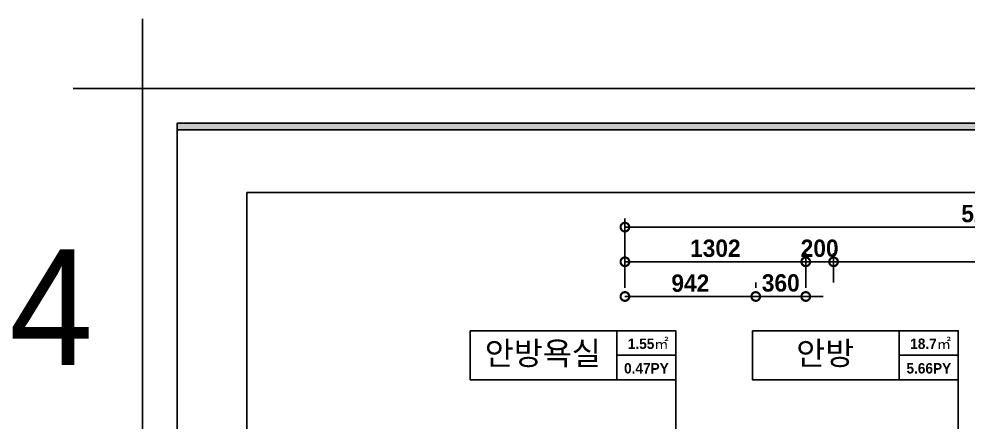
# Model space of a CAD drawing. Header units: inches. Extents: x 157163 to 245256, y -61743 to -20857.
# Drawn here: x 201367 to 208200, y -23762 to -20857 of the extents above; entities that cross this region are included whole.
import ezdxf
from ezdxf.enums import TextEntityAlignment as Align

# ---------------------------------------------------------------- set-up
doc = ezdxf.new("R2010")
doc.units = ezdxf.units.IN
doc.header["$LTSCALE"] = 50
doc.header["$MEASUREMENT"] = 0
for name, color, linetype in [('0-ELC TEXT', 7, 'Continuous'), ('03-TEXT', 3, 'Continuous'), ('07-DIM WAL', 5, 'Continuous'), ('FORM(YOURNAME)-1', 1, 'Continuous'), ('FORM(YOURNAME)-11', 1, 'Continuous')]:
    doc.layers.add(name, color=color, linetype=linetype)
doc.styles.add('YOURNAME', font='HY울릉도M.TTF')
doc.styles.add('넥슨고딕', font='NEXONLv1GothicBold.ttf')
doc.styles.add('코레일둥고', font='Korail_Round_Gothic_Medium.ttf')
doc.dimstyles.new('50', dxfattribs={"dimscale": 50, "dimtxt": 2.5, "dimasz": 2.5, "dimexe": 1.25, "dimexo": 2, "dimtad": 1, "dimdec": 0, "dimtxsty": '넥슨고딕', "dimblk": 'DOTSMALL', "dimcen": 2.5, "dimclrd": 1, "dimclre": 1, "dimclrt": 7, "dimadec": 0, "dimazin": 0, "dimtfac": 1, "dimtdec": 0, "dimtix": 1, "dimtmove": 0, "dimatfit": 3, "dimldrblk": 'DOTSMALL', "dimfxl": 1.25, "dimarcsym": 0})

# ---------------------------------------------------------------- blocks, each defined once
blk = doc.blocks.new('FORM-ELEVATION')
at = {"layer": 'FORM(YOURNAME)-11'}
h = blk.add_hatch(color=256, dxfattribs=at)
h.dxf.hatch_style = 1
h.paths.add_polyline_path([(-10309, 35708), (71691, 35708), (71691, 35508), (-10309, 35508)])
h.paths.add_polyline_path([(-10309, -21492), (71691, -21492), (71691, -21692), (-10309, -21692)])
at = {"layer": 'Defpoints', "color": 1}
blk.add_lwpolyline([(-11309, 38708), (-11309, 36708), (-13309, 36708)], dxfattribs=at)
at = {"layer": 'Defpoints', "color": 158}
for points in [[(-10309, -21692), (71691, -21692), (71691, 35708), (-10309, 35708)], [(-8309, 33708), (61071, 33708), (61071, -19692), (-8309, -19692)]]:
    blk.add_lwpolyline(points, close=True, dxfattribs=at)
at = {"layer": 'FORM(YOURNAME)-11', "color": 250}
blk.add_lwpolyline([(-11309, -22692), (72691, -22692), (72691, 36708), (-11309, 36708)], close=True, dxfattribs=at)
at = {"layer": 'FORM(YOURNAME)-11'}
blk.add_lwpolyline([(-10309, 35708), (71691, 35708), (71691, 35508), (-10309, 35508)], close=True, dxfattribs=at)
at = {"layer": 'FORM(YOURNAME)-11', "color": 3, "style": 'YOURNAME'}
for tag, height, p in [('1', 450, (71041, -1219)), ('2', 450, (71041, -1863)), ('3', 450, (71041, -3150)), ('4', 450, (71041, -5081)), ('5', 515, (71041, -7398)), ('6', 515, (71041, -9650)), ('7', 515, (71041, -11903)), ('8', 515, (71041, -14155)), ('9', 515, (71041, -16408)), ('10', 515, (66791, -18596)), ('11', 515, (71041, -18660)), ('12', 515, (66791, -20848)), ('13', 515, (71041, -20848))]:
    blk.add_attdef(tag, text='', height=height, dxfattribs=at).set_placement(p, align=Align.MIDDLE_RIGHT)
blk = doc.blocks.new('_DOTSMALL')
at = {"color": 0, "linetype": 'ByBlock', "const_width": 0.5}
blk.add_lwpolyline([(-0.0625, 0, 1), (0.0625, 0, 1)], format="xyb", close=True, dxfattribs=at)
blk = doc.blocks.new('*D33')
at = {"layer": '07-DIM WAL', "color": 1, "lineweight": -2, "transparency": 16777216}
for p, q in [((205729.3, -22756.9), (205729.3, -22544.4)), ((207031.3, -22756.9), (207031.3, -22544.4)), ((205729.3, -22606.9), (207031.3, -22606.9))]:
    blk.add_line(p, q, dxfattribs=at)
at = {"layer": 'Defpoints', "color": 0, "transparency": 16777216}
for p in [(207031.3, -22606.9), (205729.3, -22856.9), (207031.3, -22856.9)]:
    blk.add_point(p, dxfattribs=at)
at = {"layer": '07-DIM WAL', "color": 1, "lineweight": -2, "transparency": 16777216, "xscale": 125, "yscale": 125, "zscale": 125, "rotation": 180}
blk.add_blockref('_DOTSMALL', (205729.3, -22606.9), dxfattribs=at)
at = {"layer": '07-DIM WAL', "color": 1, "lineweight": -2, "transparency": 16777216, "xscale": 125, "yscale": 125, "zscale": 125}
blk.add_blockref('_DOTSMALL', (207031.3, -22606.9), dxfattribs=at)
at = {"layer": '07-DIM WAL', "color": 7, "transparency": 16777216, "insert": (206380.3, -22510), "char_height": 125, "attachment_point": 5, "style": '넥슨고딕'}
blk.add_mtext('1302', dxfattribs=at)
blk = doc.blocks.new('*D34')
at = {"layer": '07-DIM WAL', "color": 1, "lineweight": -2, "transparency": 16777216}
for p, q in [((206671.3, -22756.9), (206671.3, -22794.4)), ((207031.3, -22756.9), (207031.3, -22794.4)), ((206671.3, -22856.9), (206546.3, -22856.9)), ((207031.3, -22856.9), (206671.3, -22856.9)), ((207031.3, -22856.9), (207156.3, -22856.9))]:
    blk.add_line(p, q, dxfattribs=at)
at = {"layer": 'Defpoints', "color": 0, "transparency": 16777216}
for p in [(206671.3, -22856.9), (206671.3, -22856.9), (207031.3, -22856.9)]:
    blk.add_point(p, dxfattribs=at)
at = {"layer": '07-DIM WAL', "color": 1, "lineweight": -2, "transparency": 16777216, "xscale": 125, "yscale": 125, "zscale": 125}
blk.add_blockref('_DOTSMALL', (206671.3, -22856.9), dxfattribs=at)
at = {"layer": '07-DIM WAL', "color": 1, "lineweight": -2, "transparency": 16777216, "xscale": 125, "yscale": 125, "zscale": 125, "rotation": 180}
blk.add_blockref('_DOTSMALL', (207031.3, -22856.9), dxfattribs=at)
at = {"layer": '07-DIM WAL', "color": 7, "transparency": 16777216, "insert": (206851.3, -22760), "char_height": 125, "attachment_point": 5, "style": '넥슨고딕'}
blk.add_mtext('360', dxfattribs=at)
blk = doc.blocks.new('*D35')
at = {"layer": '07-DIM WAL', "color": 1, "lineweight": -2, "transparency": 16777216}
for p, q in [((205729.3, -22756.9), (205729.3, -22794.4)), ((206671.3, -22756.9), (206671.3, -22794.4)), ((206671.3, -22856.9), (205729.3, -22856.9))]:
    blk.add_line(p, q, dxfattribs=at)
at = {"layer": 'Defpoints', "color": 0, "transparency": 16777216}
for p in [(205729.3, -22856.9), (205729.3, -22856.9), (206671.3, -22856.9)]:
    blk.add_point(p, dxfattribs=at)
at = {"layer": '07-DIM WAL', "color": 1, "lineweight": -2, "transparency": 16777216, "xscale": 125, "yscale": 125, "zscale": 125, "rotation": 180}
blk.add_blockref('_DOTSMALL', (205729.3, -22856.9), dxfattribs=at)
at = {"layer": '07-DIM WAL', "color": 1, "lineweight": -2, "transparency": 16777216, "xscale": 125, "yscale": 125, "zscale": 125}
blk.add_blockref('_DOTSMALL', (206671.3, -22856.9), dxfattribs=at)
at = {"layer": '07-DIM WAL', "color": 7, "transparency": 16777216, "insert": (206200.3, -22761.6), "char_height": 125, "attachment_point": 5, "style": '넥슨고딕'}
blk.add_mtext('942', dxfattribs=at)
blk = doc.blocks.new('*D36')
at = {"layer": '07-DIM WAL', "color": 1, "lineweight": -2, "transparency": 16777216}
for p, q in [((207231.3, -22756.9), (207231.3, -22544.4)), ((210937.3, -22756.9), (210937.3, -22544.4)), ((207231.3, -22606.9), (210937.3, -22606.9))]:
    blk.add_line(p, q, dxfattribs=at)
at = {"layer": 'Defpoints', "color": 0, "transparency": 16777216}
for p in [(210937.3, -22606.9), (207231.3, -22856.9), (210937.3, -22856.9)]:
    blk.add_point(p, dxfattribs=at)
at = {"layer": '07-DIM WAL', "color": 1, "lineweight": -2, "transparency": 16777216, "xscale": 125, "yscale": 125, "zscale": 125, "rotation": 180}
blk.add_blockref('_DOTSMALL', (207231.3, -22606.9), dxfattribs=at)
at = {"layer": '07-DIM WAL', "color": 1, "lineweight": -2, "transparency": 16777216, "xscale": 125, "yscale": 125, "zscale": 125}
blk.add_blockref('_DOTSMALL', (210937.3, -22606.9), dxfattribs=at)
at = {"layer": '07-DIM WAL', "color": 7, "transparency": 16777216, "insert": (209084.3, -22510), "char_height": 125, "attachment_point": 5, "style": '넥슨고딕'}
blk.add_mtext('3706', dxfattribs=at)
blk = doc.blocks.new('*D37')
at = {"layer": '07-DIM WAL', "color": 1, "lineweight": -2, "transparency": 16777216}
for p, q in [((205729.3, -22756.9), (205729.3, -22294.4)), ((210937.3, -22756.9), (210937.3, -22294.4)), ((205729.3, -22356.9), (210937.3, -22356.9))]:
    blk.add_line(p, q, dxfattribs=at)
at = {"layer": 'Defpoints', "color": 0, "transparency": 16777216}
for p in [(210937.3, -22356.9), (205729.3, -22856.9), (210937.3, -22856.9)]:
    blk.add_point(p, dxfattribs=at)
at = {"layer": '07-DIM WAL', "color": 1, "lineweight": -2, "transparency": 16777216, "xscale": 125, "yscale": 125, "zscale": 125, "rotation": 180}
blk.add_blockref('_DOTSMALL', (205729.3, -22356.9), dxfattribs=at)
at = {"layer": '07-DIM WAL', "color": 1, "lineweight": -2, "transparency": 16777216, "xscale": 125, "yscale": 125, "zscale": 125}
blk.add_blockref('_DOTSMALL', (210937.3, -22356.9), dxfattribs=at)
at = {"layer": '07-DIM WAL', "color": 7, "transparency": 16777216, "insert": (208333.3, -22260), "char_height": 125, "attachment_point": 5, "style": '넥슨고딕'}
blk.add_mtext('5208', dxfattribs=at)
blk = doc.blocks.new('*D38')
at = {"layer": '07-DIM WAL', "color": 1, "lineweight": -2, "transparency": 16777216}
for p, q in [((207031.3, -22756.9), (207031.3, -22544.4)), ((207231.3, -22756.9), (207231.3, -22544.4)), ((207031.3, -22606.9), (206906.3, -22606.9)), ((207231.3, -22606.9), (207031.3, -22606.9)), ((207231.3, -22606.9), (207356.3, -22606.9))]:
    blk.add_line(p, q, dxfattribs=at)
at = {"layer": 'Defpoints', "color": 0, "transparency": 16777216}
for p in [(207031.3, -22606.9), (207031.3, -22856.9), (207231.3, -22856.9)]:
    blk.add_point(p, dxfattribs=at)
at = {"layer": '07-DIM WAL', "color": 1, "lineweight": -2, "transparency": 16777216, "xscale": 125, "yscale": 125, "zscale": 125}
blk.add_blockref('_DOTSMALL', (207031.3, -22606.9), dxfattribs=at)
at = {"layer": '07-DIM WAL', "color": 1, "lineweight": -2, "transparency": 16777216, "xscale": 125, "yscale": 125, "zscale": 125, "rotation": 180}
blk.add_blockref('_DOTSMALL', (207231.3, -22606.9), dxfattribs=at)
at = {"layer": '07-DIM WAL', "color": 7, "transparency": 16777216, "insert": (207131.3, -22510), "char_height": 125, "attachment_point": 5, "style": '넥슨고딕'}
blk.add_mtext('200', dxfattribs=at)

msp = doc.modelspace()

# ---------------------------------------------------------------- linework, layer by layer
at = {"layer": '0-ELC TEXT'}
for p, q in [((205671.1, -23457), (205671.1, -23103.3)), ((207704.4, -23457), (207704.4, -23103.3)), ((205671.1, -23280.2), (206095.8, -23280.2)), ((207704.4, -23280.2), (208129.1, -23280.2)), ((206095.8, -23457), (206095.8, -24414.9)), ((208129.1, -23457), (208129.1, -24414.9))]:
    msp.add_line(p, q, dxfattribs=at)
for points in [[(204613.9, -23103.3), (206095.8, -23103.3), (206095.8, -23457), (204613.9, -23457)], [(206647.2, -23103.3), (208129.1, -23103.3), (208129.1, -23457), (206647.2, -23457)]]:
    msp.add_lwpolyline(points, close=True, dxfattribs=at)

# ---------------------------------------------------------------- block references
at = {"layer": 'FORM(YOURNAME)-1', "xscale": 0.2500000000000001, "yscale": 0.2500000000000001, "zscale": 0.2500000000000001}
msp.add_blockref('FORM-ELEVATION', (205083.5, -30533.9), dxfattribs=at)

# ---------------------------------------------------------------- texts
at = {"layer": '03-TEXT'}
for s, height, style, p in [('0804', 833.33, '코레일둥고', (200688.7, -23349.6)), ('안방욕실', 166.67, '코레일둥고', (205138.1, -23349.6)), ('1.55㎡', 75, '넥슨고딕', (205896.8, -23235.1)), ('안방', 166.67, '코레일둥고', (207171.4, -23349.6)), ('18.7㎡', 75, '넥슨고딕', (207930.1, -23235.1)), ('0.47PY', 75, '넥슨고딕', (205884, -23411.9)), ('5.66PY', 75, '넥슨고딕', (207917.3, -23411.9))]:
    msp.add_text(s, height=height, dxfattribs=dict(at, style=style)).set_placement(p, align=Align.CENTER)

# ---------------------------------------------------------------- dimensions: what is measured, and where the dimension line sits
at = {"layer": '07-DIM WAL'}
for base, p1, p2, picture, middle in [((210937.3, -22356.9), (205729.3, -22856.9), (210937.3, -22856.9), '*D37', (208333.3, -22260)), ((207031.3, -22606.9), (205729.3, -22856.9), (207031.3, -22856.9), '*D33', (206380.3, -22510)), ((207031.3, -22606.9), (207231.3, -22856.9), (207031.3, -22856.9), '*D38', (207131.3, -22510)), ((210937.3, -22606.9), (207231.3, -22856.9), (210937.3, -22856.9), '*D36', (209084.3, -22510)), ((205729.3, -22856.9), (206671.3, -22856.9), (205729.3, -22856.9), '*D35', (206200.3, -22761.6)), ((206671.3, -22856.9), (207031.3, -22856.9), (206671.3, -22856.9), '*D34', (206851.3, -22760))]:
    dim = msp.add_linear_dim(base=base, p1=p1, p2=p2, dimstyle='50', dxfattribs=at)
    dim.commit()
    dim.dimension.update_dxf_attribs({"geometry": picture, "text_midpoint": middle})

doc.saveas('drawing.dxf')
